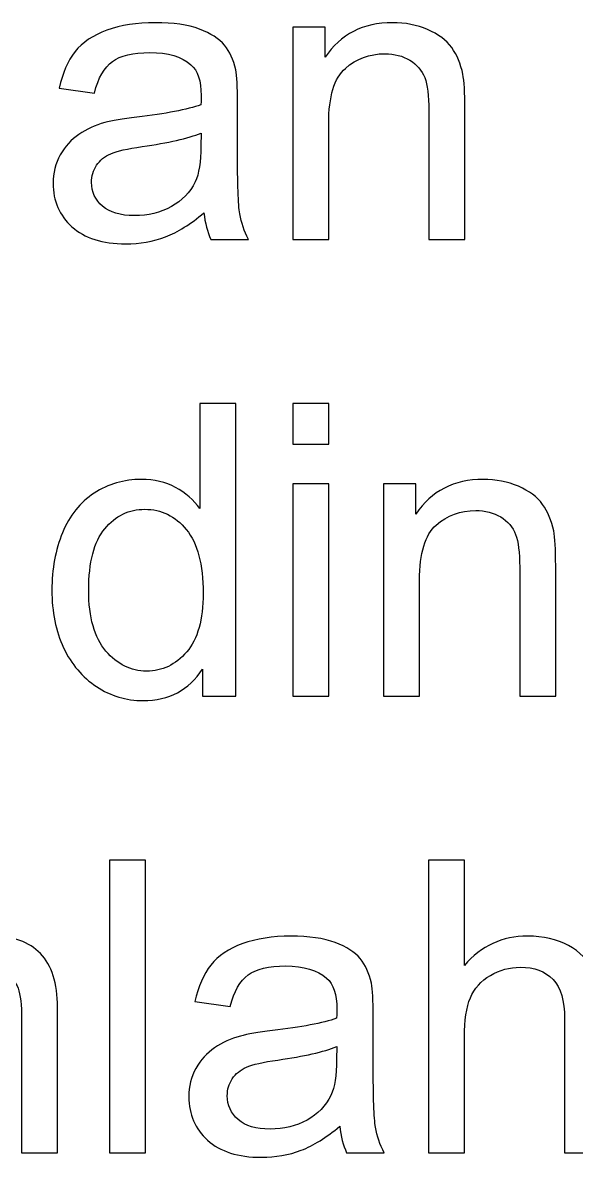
# Model space of a CAD drawing. Header units: millimetres. Extents: x -90 to 90, y -10 to 72.
# Drawn here: x -28.77 to -17.31, y 46.88 to 70.38 of the extents above; entities that cross this region are included whole.
import ezdxf

# ---------------------------------------------------------------- set-up
doc = ezdxf.new("R2010")
doc.units = ezdxf.units.MM
doc.header["$MEASUREMENT"] = 0
doc.layers.add('Layer 1', color=7, linetype='Continuous')

msp = doc.modelspace()

# ---------------------------------------------------------------- linework, layer by layer
at = {"layer": 'Layer 1', "color": 250}
for points, knots in [([(-25.0195, 66.4419), (-25.2961, 66.2063), (-25.5628, 66.0412), (-25.8182, 65.9438), (-25.8182, 65.9438), (-26.0736, 65.8464), (-26.3473, 65.7985), (-26.6409, 65.7985), (-26.6409, 65.7985), (-27.1235, 65.7985), (-27.4946, 65.9156), (-27.7542, 66.1512), (-27.7542, 66.1512), (-28.0139, 66.3855), (-28.1437, 66.6861), (-28.1437, 67.0515), (-28.1437, 67.0515), (-28.1437, 67.266), (-28.0943, 67.4622), (-27.9969, 67.64), (-27.9969, 67.64), (-27.8982, 67.8178), (-27.7698, 67.9589), (-27.6117, 68.0661), (-27.6117, 68.0661), (-27.4523, 68.1734), (-27.2745, 68.2552), (-27.0755, 68.3103), (-27.0755, 68.3103), (-26.9287, 68.3484), (-26.7072, 68.385), (-26.4123, 68.4217), (-26.4123, 68.4217), (-25.8111, 68.4923), (-25.3666, 68.5784), (-25.083, 68.6771), (-25.083, 68.6771), (-25.0802, 68.7787), (-25.0788, 68.8437), (-25.0788, 68.8705), (-25.0788, 68.8705), (-25.0788, 69.1724), (-25.1493, 69.3855), (-25.2904, 69.5097), (-25.2904, 69.5097), (-25.4809, 69.6776), (-25.7646, 69.7609), (-26.1399, 69.7609), (-26.1399, 69.7609), (-26.4913, 69.7609), (-26.7509, 69.6988), (-26.9174, 69.576), (-26.9174, 69.576), (-27.0854, 69.4533), (-27.2081, 69.2359), (-27.2886, 68.9227), (-27.2886, 68.9227), (-27.2886, 68.9227), (-28.0167, 69.0243), (-28.0167, 69.0243), (-28.0167, 69.0243), (-27.9504, 69.3361), (-27.8417, 69.5887), (-27.6893, 69.7806), (-27.6893, 69.7806), (-27.5369, 69.9725), (-27.3168, 70.1193), (-27.0289, 70.2237), (-27.0289, 70.2237), (-26.7425, 70.3267), (-26.408, 70.379), (-26.0298, 70.379), (-26.0298, 70.379), (-25.6545, 70.379), (-25.3483, 70.3352), (-25.1126, 70.2463), (-25.1126, 70.2463), (-24.8784, 70.1574), (-24.7048, 70.0473), (-24.5947, 69.9133), (-24.5947, 69.9133), (-24.4847, 69.7792), (-24.4071, 69.6099), (-24.3619, 69.4053), (-24.3619, 69.4053), (-24.3379, 69.2783), (-24.3252, 69.0497), (-24.3252, 68.7209), (-24.3252, 68.7209), (-24.3252, 68.7209), (-24.3252, 67.7331), (-24.3252, 67.7331), (-24.3252, 67.7331), (-24.3252, 67.0431), (-24.3097, 66.607), (-24.2787, 66.4222), (-24.2787, 66.4222), (-24.249, 66.2373), (-24.1869, 66.0609), (-24.0966, 65.8916), (-24.0966, 65.8916), (-24.0966, 65.8916), (-24.8756, 65.8916), (-24.8756, 65.8916), (-24.8756, 65.8916), (-24.9503, 66.0482), (-24.9983, 66.2317), (-25.0195, 66.4419)], [0, 0, 0, 0, 0.0357143, 0.0357143, 0.0357143, 0.0357143, 0.0714286, 0.0714286, 0.0714286, 0.0714286, 0.1071429, 0.1071429, 0.1071429, 0.1071429, 0.1428571, 0.1428571, 0.1428571, 0.1428571, 0.1785714, 0.1785714, 0.1785714, 0.1785714, 0.2142857, 0.2142857, 0.2142857, 0.2142857, 0.25, 0.25, 0.25, 0.25, 0.2857143, 0.2857143, 0.2857143, 0.2857143, 0.3214286, 0.3214286, 0.3214286, 0.3214286, 0.3571429, 0.3571429, 0.3571429, 0.3571429, 0.3928571, 0.3928571, 0.3928571, 0.3928571, 0.4285714, 0.4285714, 0.4285714, 0.4285714, 0.4642857, 0.4642857, 0.4642857, 0.4642857, 0.5, 0.5, 0.5, 0.5, 0.5357143, 0.5357143, 0.5357143, 0.5357143, 0.5714286, 0.5714286, 0.5714286, 0.5714286, 0.6071429, 0.6071429, 0.6071429, 0.6071429, 0.6428571, 0.6428571, 0.6428571, 0.6428571, 0.6785714, 0.6785714, 0.6785714, 0.6785714, 0.7142857, 0.7142857, 0.7142857, 0.7142857, 0.75, 0.75, 0.75, 0.75, 0.7857143, 0.7857143, 0.7857143, 0.7857143, 0.8214286, 0.8214286, 0.8214286, 0.8214286, 0.8571429, 0.8571429, 0.8571429, 0.8571429, 0.8928571, 0.8928571, 0.8928571, 0.8928571, 0.9285714, 0.9285714, 0.9285714, 0.9285714, 1, 1, 1, 1]), ([(-23.1808, 65.8916), (-23.1808, 65.8916), (-23.1808, 70.2858), (-23.1808, 70.2858), (-23.1808, 70.2858), (-23.1808, 70.2858), (-22.5119, 70.2858), (-22.5119, 70.2858), (-22.5119, 70.2858), (-22.5119, 70.2858), (-22.5119, 69.6621), (-22.5119, 69.6621), (-22.5119, 69.6621), (-22.1902, 70.1405), (-21.7245, 70.379), (-21.1163, 70.379), (-21.1163, 70.379), (-20.851, 70.379), (-20.6083, 70.331), (-20.3868, 70.2364), (-20.3868, 70.2364), (-20.1652, 70.1419), (-19.9987, 70.0163), (-19.8887, 69.8625), (-19.8887, 69.8625), (-19.7786, 69.7087), (-19.701, 69.5252), (-19.6572, 69.3136), (-19.6572, 69.3136), (-19.6304, 69.1753), (-19.6163, 68.934), (-19.6163, 68.5897), (-19.6163, 68.5897), (-19.6163, 68.5897), (-19.6163, 65.8916), (-19.6163, 65.8916), (-19.6163, 65.8916), (-19.6163, 65.8916), (-20.3614, 65.8916), (-20.3614, 65.8916), (-20.3614, 65.8916), (-20.3614, 65.8916), (-20.3614, 68.5614), (-20.3614, 68.5614), (-20.3614, 68.5614), (-20.3614, 68.8648), (-20.3896, 69.092), (-20.4475, 69.2416), (-20.4475, 69.2416), (-20.5053, 69.3912), (-20.6083, 69.5111), (-20.7551, 69.6014), (-20.7551, 69.6014), (-20.9018, 69.6903), (-21.0754, 69.7355), (-21.273, 69.7355), (-21.273, 69.7355), (-21.5891, 69.7355), (-21.8614, 69.6353), (-22.0914, 69.4335), (-22.0914, 69.4335), (-22.3214, 69.2331), (-22.4357, 68.8507), (-22.4357, 68.2891), (-22.4357, 68.2891), (-22.4357, 68.2891), (-22.4357, 65.8916), (-22.4357, 65.8916), (-22.4357, 65.8916), (-22.4357, 65.8916), (-23.1808, 65.8916), (-23.1808, 65.8916)], [0, 0, 0, 0, 0.0526316, 0.0526316, 0.0526316, 0.0526316, 0.1052632, 0.1052632, 0.1052632, 0.1052632, 0.1578947, 0.1578947, 0.1578947, 0.1578947, 0.2105263, 0.2105263, 0.2105263, 0.2105263, 0.2631579, 0.2631579, 0.2631579, 0.2631579, 0.3157895, 0.3157895, 0.3157895, 0.3157895, 0.3684211, 0.3684211, 0.3684211, 0.3684211, 0.4210526, 0.4210526, 0.4210526, 0.4210526, 0.4736842, 0.4736842, 0.4736842, 0.4736842, 0.5263158, 0.5263158, 0.5263158, 0.5263158, 0.5789474, 0.5789474, 0.5789474, 0.5789474, 0.6315789, 0.6315789, 0.6315789, 0.6315789, 0.6842105, 0.6842105, 0.6842105, 0.6842105, 0.7368421, 0.7368421, 0.7368421, 0.7368421, 0.7894737, 0.7894737, 0.7894737, 0.7894737, 0.8421053, 0.8421053, 0.8421053, 0.8421053, 0.8947368, 0.8947368, 0.8947368, 0.8947368, 1, 1, 1, 1]), ([(-25.0788, 68.0929), (-25.3497, 67.9829), (-25.7561, 67.8897), (-26.298, 67.8135), (-26.298, 67.8135), (-26.6056, 67.7698), (-26.8229, 67.7204), (-26.9499, 67.6654), (-26.9499, 67.6654), (-27.0769, 67.6103), (-27.1743, 67.5299), (-27.2434, 67.4255), (-27.2434, 67.4255), (-27.3126, 67.3197), (-27.3478, 67.2025), (-27.3478, 67.0727), (-27.3478, 67.0727), (-27.3478, 66.8766), (-27.273, 66.7115), (-27.1221, 66.5802), (-27.1221, 66.5802), (-26.9711, 66.449), (-26.7509, 66.3827), (-26.4616, 66.3827), (-26.4616, 66.3827), (-26.1752, 66.3827), (-25.9198, 66.4448), (-25.6954, 66.5703), (-25.6954, 66.5703), (-25.4725, 66.6945), (-25.3074, 66.8653), (-25.2029, 67.0812), (-25.2029, 67.0812), (-25.1225, 67.2491), (-25.083, 67.496), (-25.083, 67.822), (-25.083, 67.822), (-25.083, 67.822), (-25.0788, 68.0929), (-25.0788, 68.0929)], [0, 0, 0, 0, 0.0909091, 0.0909091, 0.0909091, 0.0909091, 0.1818182, 0.1818182, 0.1818182, 0.1818182, 0.2727273, 0.2727273, 0.2727273, 0.2727273, 0.3636364, 0.3636364, 0.3636364, 0.3636364, 0.4545455, 0.4545455, 0.4545455, 0.4545455, 0.5454545, 0.5454545, 0.5454545, 0.5454545, 0.6363636, 0.6363636, 0.6363636, 0.6363636, 0.7272727, 0.7272727, 0.7272727, 0.7272727, 0.8181818, 0.8181818, 0.8181818, 0.8181818, 1, 1, 1, 1]), ([(-25.0534, 56.4329), (-25.0534, 56.4329), (-25.0534, 56.9903), (-25.0534, 56.9903), (-25.0534, 56.9903), (-25.3313, 56.5571), (-25.7406, 56.3398), (-26.281, 56.3398), (-26.281, 56.3398), (-26.631, 56.3398), (-26.9527, 56.4357), (-27.2448, 56.629), (-27.2448, 56.629), (-27.5383, 56.821), (-27.7655, 57.0905), (-27.9278, 57.4348), (-27.9278, 57.4348), (-28.0887, 57.7805), (-28.1691, 58.177), (-28.1691, 58.6258), (-28.1691, 58.6258), (-28.1691, 59.0632), (-28.0957, 59.4597), (-27.9504, 59.8168), (-27.9504, 59.8168), (-27.8036, 60.1724), (-27.5849, 60.4461), (-27.2928, 60.6352), (-27.2928, 60.6352), (-27.0021, 60.8257), (-26.6747, 60.9203), (-26.3149, 60.9203), (-26.3149, 60.9203), (-26.0496, 60.9203), (-25.8139, 60.8638), (-25.6079, 60.7523), (-25.6079, 60.7523), (-25.4019, 60.6408), (-25.234, 60.4941), (-25.1042, 60.3149), (-25.1042, 60.3149), (-25.1042, 60.3149), (-25.1042, 62.4951), (-25.1042, 62.4951), (-25.1042, 62.4951), (-25.1042, 62.4951), (-24.3591, 62.4951), (-24.3591, 62.4951), (-24.3591, 62.4951), (-24.3591, 62.4951), (-24.3591, 56.4329), (-24.3591, 56.4329), (-24.3591, 56.4329), (-24.3591, 56.4329), (-25.0534, 56.4329), (-25.0534, 56.4329)], [0, 0, 0, 0, 0.0666667, 0.0666667, 0.0666667, 0.0666667, 0.1333333, 0.1333333, 0.1333333, 0.1333333, 0.2, 0.2, 0.2, 0.2, 0.2666667, 0.2666667, 0.2666667, 0.2666667, 0.3333333, 0.3333333, 0.3333333, 0.3333333, 0.4, 0.4, 0.4, 0.4, 0.4666667, 0.4666667, 0.4666667, 0.4666667, 0.5333333, 0.5333333, 0.5333333, 0.5333333, 0.6, 0.6, 0.6, 0.6, 0.6666667, 0.6666667, 0.6666667, 0.6666667, 0.7333333, 0.7333333, 0.7333333, 0.7333333, 0.8, 0.8, 0.8, 0.8, 0.8666667, 0.8666667, 0.8666667, 0.8666667, 1, 1, 1, 1]), ([(-23.1808, 61.6484), (-23.1808, 61.6484), (-23.1808, 62.4951), (-23.1808, 62.4951), (-23.1808, 62.4951), (-23.1808, 62.4951), (-22.4357, 62.4951), (-22.4357, 62.4951), (-22.4357, 62.4951), (-22.4357, 62.4951), (-22.4357, 61.6484), (-22.4357, 61.6484), (-22.4357, 61.6484), (-22.4357, 61.6484), (-23.1808, 61.6484), (-23.1808, 61.6484)], [0, 0, 0, 0, 0.2, 0.2, 0.2, 0.2, 0.4, 0.4, 0.4, 0.4, 0.6, 0.6, 0.6, 0.6, 1, 1, 1, 1]), ([(-21.2998, 56.4329), (-21.2998, 56.4329), (-21.2998, 60.8271), (-21.2998, 60.8271), (-21.2998, 60.8271), (-21.2998, 60.8271), (-20.6309, 60.8271), (-20.6309, 60.8271), (-20.6309, 60.8271), (-20.6309, 60.8271), (-20.6309, 60.2034), (-20.6309, 60.2034), (-20.6309, 60.2034), (-20.3092, 60.6818), (-19.8435, 60.9203), (-19.2353, 60.9203), (-19.2353, 60.9203), (-18.97, 60.9203), (-18.7273, 60.8723), (-18.5058, 60.7777), (-18.5058, 60.7777), (-18.2842, 60.6832), (-18.1177, 60.5576), (-18.0077, 60.4038), (-18.0077, 60.4038), (-17.8976, 60.25), (-17.82, 60.0665), (-17.7762, 59.8549), (-17.7762, 59.8549), (-17.7494, 59.7166), (-17.7353, 59.4753), (-17.7353, 59.131), (-17.7353, 59.131), (-17.7353, 59.131), (-17.7353, 56.4329), (-17.7353, 56.4329), (-17.7353, 56.4329), (-17.7353, 56.4329), (-18.4804, 56.4329), (-18.4804, 56.4329), (-18.4804, 56.4329), (-18.4804, 56.4329), (-18.4804, 59.1027), (-18.4804, 59.1027), (-18.4804, 59.1027), (-18.4804, 59.4061), (-18.5086, 59.6333), (-18.5665, 59.7829), (-18.5665, 59.7829), (-18.6243, 59.9325), (-18.7273, 60.0524), (-18.8741, 60.1427), (-18.8741, 60.1427), (-19.0208, 60.2316), (-19.1944, 60.2768), (-19.392, 60.2768), (-19.392, 60.2768), (-19.7081, 60.2768), (-19.9804, 60.1766), (-20.2104, 59.9748), (-20.2104, 59.9748), (-20.4404, 59.7744), (-20.5547, 59.392), (-20.5547, 58.8304), (-20.5547, 58.8304), (-20.5547, 58.8304), (-20.5547, 56.4329), (-20.5547, 56.4329), (-20.5547, 56.4329), (-20.5547, 56.4329), (-21.2998, 56.4329), (-21.2998, 56.4329)], [0, 0, 0, 0, 0.0526316, 0.0526316, 0.0526316, 0.0526316, 0.1052632, 0.1052632, 0.1052632, 0.1052632, 0.1578947, 0.1578947, 0.1578947, 0.1578947, 0.2105263, 0.2105263, 0.2105263, 0.2105263, 0.2631579, 0.2631579, 0.2631579, 0.2631579, 0.3157895, 0.3157895, 0.3157895, 0.3157895, 0.3684211, 0.3684211, 0.3684211, 0.3684211, 0.4210526, 0.4210526, 0.4210526, 0.4210526, 0.4736842, 0.4736842, 0.4736842, 0.4736842, 0.5263158, 0.5263158, 0.5263158, 0.5263158, 0.5789474, 0.5789474, 0.5789474, 0.5789474, 0.6315789, 0.6315789, 0.6315789, 0.6315789, 0.6842105, 0.6842105, 0.6842105, 0.6842105, 0.7368421, 0.7368421, 0.7368421, 0.7368421, 0.7894737, 0.7894737, 0.7894737, 0.7894737, 0.8421053, 0.8421053, 0.8421053, 0.8421053, 0.8947368, 0.8947368, 0.8947368, 0.8947368, 1, 1, 1, 1]), ([(-23.1808, 56.4329), (-23.1808, 56.4329), (-23.1808, 60.8271), (-23.1808, 60.8271), (-23.1808, 60.8271), (-23.1808, 60.8271), (-22.4357, 60.8271), (-22.4357, 60.8271), (-22.4357, 60.8271), (-22.4357, 60.8271), (-22.4357, 56.4329), (-22.4357, 56.4329), (-22.4357, 56.4329), (-22.4357, 56.4329), (-23.1808, 56.4329), (-23.1808, 56.4329)], [0, 0, 0, 0, 0.2, 0.2, 0.2, 0.2, 0.4, 0.4, 0.4, 0.4, 0.6, 0.6, 0.6, 0.6, 1, 1, 1, 1]), ([(-27.4071, 58.6244), (-27.4071, 58.0627), (-27.2886, 57.6436), (-27.0501, 57.3656), (-27.0501, 57.3656), (-26.813, 57.0877), (-26.5322, 56.9494), (-26.2091, 56.9494), (-26.2091, 56.9494), (-25.8831, 56.9494), (-25.6065, 57.082), (-25.3779, 57.3473), (-25.3779, 57.3473), (-25.1507, 57.6126), (-25.0364, 58.0176), (-25.0364, 58.5623), (-25.0364, 58.5623), (-25.0364, 59.1606), (-25.1521, 59.6009), (-25.385, 59.8817), (-25.385, 59.8817), (-25.6164, 60.1625), (-25.9028, 60.3022), (-26.2429, 60.3022), (-26.2429, 60.3022), (-26.5745, 60.3022), (-26.8511, 60.1681), (-27.0741, 59.8986), (-27.0741, 59.8986), (-27.2956, 59.6291), (-27.4071, 59.2043), (-27.4071, 58.6244)], [0, 0, 0, 0, 0.1111111, 0.1111111, 0.1111111, 0.1111111, 0.2222222, 0.2222222, 0.2222222, 0.2222222, 0.3333333, 0.3333333, 0.3333333, 0.3333333, 0.4444444, 0.4444444, 0.4444444, 0.4444444, 0.5555556, 0.5555556, 0.5555556, 0.5555556, 0.6666667, 0.6666667, 0.6666667, 0.6666667, 0.7777778, 0.7777778, 0.7777778, 0.7777778, 1, 1, 1, 1]), ([(-26.9766, 46.9742), (-26.9766, 46.9742), (-26.9766, 53.0364), (-26.9766, 53.0364), (-26.9766, 53.0364), (-26.9766, 53.0364), (-26.2316, 53.0364), (-26.2316, 53.0364), (-26.2316, 53.0364), (-26.2316, 53.0364), (-26.2316, 46.9742), (-26.2316, 46.9742), (-26.2316, 46.9742), (-26.2316, 46.9742), (-26.9766, 46.9742), (-26.9766, 46.9742)], [0, 0, 0, 0, 0.2, 0.2, 0.2, 0.2, 0.4, 0.4, 0.4, 0.4, 0.6, 0.6, 0.6, 0.6, 1, 1, 1, 1]), ([(-20.3698, 46.9742), (-20.3698, 46.9742), (-20.3698, 53.0364), (-20.3698, 53.0364), (-20.3698, 53.0364), (-20.3698, 53.0364), (-19.6247, 53.0364), (-19.6247, 53.0364), (-19.6247, 53.0364), (-19.6247, 53.0364), (-19.6247, 50.8548), (-19.6247, 50.8548), (-19.6247, 50.8548), (-19.279, 51.2598), (-18.843, 51.4616), (-18.3152, 51.4616), (-18.3152, 51.4616), (-17.9921, 51.4616), (-17.7113, 51.3981), (-17.4714, 51.2696), (-17.4714, 51.2696), (-17.2329, 51.1412), (-17.0621, 50.9648), (-16.9591, 50.7391), (-16.9591, 50.7391), (-16.8561, 50.5133), (-16.8053, 50.1845), (-16.8053, 49.7555), (-16.8053, 49.7555), (-16.8053, 49.7555), (-16.8053, 46.9742), (-16.8053, 46.9742), (-16.8053, 46.9742), (-16.8053, 46.9742), (-17.5504, 46.9742), (-17.5504, 46.9742), (-17.5504, 46.9742), (-17.5504, 46.9742), (-17.5504, 49.7527), (-17.5504, 49.7527), (-17.5504, 49.7527), (-17.5504, 50.1238), (-17.6308, 50.3947), (-17.7903, 50.5641), (-17.7903, 50.5641), (-17.9511, 50.7334), (-18.1769, 50.8181), (-18.4704, 50.8181), (-18.4704, 50.8181), (-18.6892, 50.8181), (-18.8952, 50.7616), (-19.0885, 50.6473), (-19.0885, 50.6473), (-19.2818, 50.533), (-19.4187, 50.3778), (-19.502, 50.1817), (-19.502, 50.1817), (-19.5838, 49.9869), (-19.6247, 49.7174), (-19.6247, 49.3731), (-19.6247, 49.3731), (-19.6247, 49.3731), (-19.6247, 46.9742), (-19.6247, 46.9742), (-19.6247, 46.9742), (-19.6247, 46.9742), (-20.3698, 46.9742), (-20.3698, 46.9742)], [0, 0, 0, 0, 0.0555556, 0.0555556, 0.0555556, 0.0555556, 0.1111111, 0.1111111, 0.1111111, 0.1111111, 0.1666667, 0.1666667, 0.1666667, 0.1666667, 0.2222222, 0.2222222, 0.2222222, 0.2222222, 0.2777778, 0.2777778, 0.2777778, 0.2777778, 0.3333333, 0.3333333, 0.3333333, 0.3333333, 0.3888889, 0.3888889, 0.3888889, 0.3888889, 0.4444444, 0.4444444, 0.4444444, 0.4444444, 0.5, 0.5, 0.5, 0.5, 0.5555556, 0.5555556, 0.5555556, 0.5555556, 0.6111111, 0.6111111, 0.6111111, 0.6111111, 0.6666667, 0.6666667, 0.6666667, 0.6666667, 0.7222222, 0.7222222, 0.7222222, 0.7222222, 0.7777778, 0.7777778, 0.7777778, 0.7777778, 0.8333333, 0.8333333, 0.8333333, 0.8333333, 0.8888889, 0.8888889, 0.8888889, 0.8888889, 1, 1, 1, 1]), ([(-34.0125, 46.9742), (-34.0125, 46.9742), (-34.0125, 51.3684), (-34.0125, 51.3684), (-34.0125, 51.3684), (-34.0125, 51.3684), (-33.3436, 51.3684), (-33.3436, 51.3684), (-33.3436, 51.3684), (-33.3436, 51.3684), (-33.3436, 50.7475), (-33.3436, 50.7475), (-33.3436, 50.7475), (-33.2068, 50.962), (-33.0233, 51.1356), (-32.7947, 51.2654), (-32.7947, 51.2654), (-32.5661, 51.3966), (-32.3065, 51.4616), (-32.0144, 51.4616), (-32.0144, 51.4616), (-31.6898, 51.4616), (-31.4231, 51.3938), (-31.2157, 51.2598), (-31.2157, 51.2598), (-31.0082, 51.1243), (-30.8615, 50.9366), (-30.7768, 50.6939), (-30.7768, 50.6939), (-30.4269, 51.2061), (-29.9739, 51.4616), (-29.4151, 51.4616), (-29.4151, 51.4616), (-28.9776, 51.4616), (-28.6404, 51.3416), (-28.4061, 51.1003), (-28.4061, 51.1003), (-28.1705, 50.859), (-28.0519, 50.4879), (-28.0519, 49.9869), (-28.0519, 49.9869), (-28.0519, 49.9869), (-28.0519, 46.9742), (-28.0519, 46.9742), (-28.0519, 46.9742), (-28.0519, 46.9742), (-28.797, 46.9742), (-28.797, 46.9742), (-28.797, 46.9742), (-28.797, 46.9742), (-28.797, 49.74), (-28.797, 49.74), (-28.797, 49.74), (-28.797, 50.0363), (-28.8224, 50.2508), (-28.8704, 50.382), (-28.8704, 50.382), (-28.9184, 50.5133), (-29.0059, 50.6177), (-29.1343, 50.6981), (-29.1343, 50.6981), (-29.2613, 50.7786), (-29.4108, 50.8181), (-29.5816, 50.8181), (-29.5816, 50.8181), (-29.892, 50.8181), (-30.1489, 50.7151), (-30.3535, 50.5105), (-30.3535, 50.5105), (-30.5581, 50.3044), (-30.6597, 49.9756), (-30.6597, 49.5241), (-30.6597, 49.5241), (-30.6597, 49.5241), (-30.6597, 46.9742), (-30.6597, 46.9742), (-30.6597, 46.9742), (-30.6597, 46.9742), (-31.4048, 46.9742), (-31.4048, 46.9742), (-31.4048, 46.9742), (-31.4048, 46.9742), (-31.4048, 49.8261), (-31.4048, 49.8261), (-31.4048, 49.8261), (-31.4048, 50.1563), (-31.4654, 50.4046), (-31.5868, 50.5697), (-31.5868, 50.5697), (-31.7081, 50.7348), (-31.9071, 50.8181), (-32.1823, 50.8181), (-32.1823, 50.8181), (-32.3911, 50.8181), (-32.5844, 50.763), (-32.7622, 50.653), (-32.7622, 50.653), (-32.94, 50.5429), (-33.0685, 50.382), (-33.1489, 50.169), (-33.1489, 50.169), (-33.2279, 49.9573), (-33.2674, 49.6511), (-33.2674, 49.2517), (-33.2674, 49.2517), (-33.2674, 49.2517), (-33.2674, 46.9742), (-33.2674, 46.9742), (-33.2674, 46.9742), (-33.2674, 46.9742), (-34.0125, 46.9742), (-34.0125, 46.9742)], [0, 0, 0, 0, 0.0344828, 0.0344828, 0.0344828, 0.0344828, 0.0689655, 0.0689655, 0.0689655, 0.0689655, 0.1034483, 0.1034483, 0.1034483, 0.1034483, 0.137931, 0.137931, 0.137931, 0.137931, 0.1724138, 0.1724138, 0.1724138, 0.1724138, 0.2068966, 0.2068966, 0.2068966, 0.2068966, 0.2413793, 0.2413793, 0.2413793, 0.2413793, 0.2758621, 0.2758621, 0.2758621, 0.2758621, 0.3103448, 0.3103448, 0.3103448, 0.3103448, 0.3448276, 0.3448276, 0.3448276, 0.3448276, 0.3793103, 0.3793103, 0.3793103, 0.3793103, 0.4137931, 0.4137931, 0.4137931, 0.4137931, 0.4482759, 0.4482759, 0.4482759, 0.4482759, 0.4827586, 0.4827586, 0.4827586, 0.4827586, 0.5172414, 0.5172414, 0.5172414, 0.5172414, 0.5517241, 0.5517241, 0.5517241, 0.5517241, 0.5862069, 0.5862069, 0.5862069, 0.5862069, 0.6206897, 0.6206897, 0.6206897, 0.6206897, 0.6551724, 0.6551724, 0.6551724, 0.6551724, 0.6896552, 0.6896552, 0.6896552, 0.6896552, 0.7241379, 0.7241379, 0.7241379, 0.7241379, 0.7586207, 0.7586207, 0.7586207, 0.7586207, 0.7931034, 0.7931034, 0.7931034, 0.7931034, 0.8275862, 0.8275862, 0.8275862, 0.8275862, 0.862069, 0.862069, 0.862069, 0.862069, 0.8965517, 0.8965517, 0.8965517, 0.8965517, 0.9310345, 0.9310345, 0.9310345, 0.9310345, 1, 1, 1, 1]), ([(-22.2085, 47.5245), (-22.4851, 47.2889), (-22.7518, 47.1238), (-23.0072, 47.0264), (-23.0072, 47.0264), (-23.2626, 46.929), (-23.5363, 46.8811), (-23.8299, 46.8811), (-23.8299, 46.8811), (-24.3125, 46.8811), (-24.6836, 46.9982), (-24.9432, 47.2338), (-24.9432, 47.2338), (-25.2029, 47.4681), (-25.3327, 47.7687), (-25.3327, 48.1341), (-25.3327, 48.1341), (-25.3327, 48.3486), (-25.2833, 48.5448), (-25.1859, 48.7226), (-25.1859, 48.7226), (-25.0872, 48.9004), (-24.9588, 49.0415), (-24.8007, 49.1487), (-24.8007, 49.1487), (-24.6413, 49.256), (-24.4635, 49.3378), (-24.2645, 49.3929), (-24.2645, 49.3929), (-24.1177, 49.431), (-23.8962, 49.4676), (-23.6013, 49.5043), (-23.6013, 49.5043), (-23.0001, 49.5749), (-22.5556, 49.661), (-22.272, 49.7597), (-22.272, 49.7597), (-22.2692, 49.8613), (-22.2678, 49.9263), (-22.2678, 49.9531), (-22.2678, 49.9531), (-22.2678, 50.255), (-22.3383, 50.4681), (-22.4794, 50.5923), (-22.4794, 50.5923), (-22.6699, 50.7602), (-22.9536, 50.8435), (-23.3289, 50.8435), (-23.3289, 50.8435), (-23.6803, 50.8435), (-23.9399, 50.7814), (-24.1064, 50.6586), (-24.1064, 50.6586), (-24.2744, 50.5359), (-24.3971, 50.3185), (-24.4776, 50.0053), (-24.4776, 50.0053), (-24.4776, 50.0053), (-25.2057, 50.1069), (-25.2057, 50.1069), (-25.2057, 50.1069), (-25.1394, 50.4187), (-25.0307, 50.6713), (-24.8783, 50.8632), (-24.8783, 50.8632), (-24.7259, 51.0551), (-24.5058, 51.2019), (-24.2179, 51.3063), (-24.2179, 51.3063), (-23.9315, 51.4093), (-23.597, 51.4616), (-23.2188, 51.4616), (-23.2188, 51.4616), (-22.8435, 51.4616), (-22.5373, 51.4178), (-22.3016, 51.3289), (-22.3016, 51.3289), (-22.0674, 51.24), (-21.8938, 51.1299), (-21.7837, 50.9959), (-21.7837, 50.9959), (-21.6737, 50.8618), (-21.5961, 50.6925), (-21.5509, 50.4879), (-21.5509, 50.4879), (-21.5269, 50.3609), (-21.5142, 50.1323), (-21.5142, 49.8035), (-21.5142, 49.8035), (-21.5142, 49.8035), (-21.5142, 48.8157), (-21.5142, 48.8157), (-21.5142, 48.8157), (-21.5142, 48.1257), (-21.4987, 47.6896), (-21.4677, 47.5048), (-21.4677, 47.5048), (-21.438, 47.3199), (-21.3759, 47.1435), (-21.2856, 46.9742), (-21.2856, 46.9742), (-21.2856, 46.9742), (-22.0646, 46.9742), (-22.0646, 46.9742), (-22.0646, 46.9742), (-22.1393, 47.1308), (-22.1873, 47.3143), (-22.2085, 47.5245)], [0, 0, 0, 0, 0.0357143, 0.0357143, 0.0357143, 0.0357143, 0.0714286, 0.0714286, 0.0714286, 0.0714286, 0.1071429, 0.1071429, 0.1071429, 0.1071429, 0.1428571, 0.1428571, 0.1428571, 0.1428571, 0.1785714, 0.1785714, 0.1785714, 0.1785714, 0.2142857, 0.2142857, 0.2142857, 0.2142857, 0.25, 0.25, 0.25, 0.25, 0.2857143, 0.2857143, 0.2857143, 0.2857143, 0.3214286, 0.3214286, 0.3214286, 0.3214286, 0.3571429, 0.3571429, 0.3571429, 0.3571429, 0.3928571, 0.3928571, 0.3928571, 0.3928571, 0.4285714, 0.4285714, 0.4285714, 0.4285714, 0.4642857, 0.4642857, 0.4642857, 0.4642857, 0.5, 0.5, 0.5, 0.5, 0.5357143, 0.5357143, 0.5357143, 0.5357143, 0.5714286, 0.5714286, 0.5714286, 0.5714286, 0.6071429, 0.6071429, 0.6071429, 0.6071429, 0.6428571, 0.6428571, 0.6428571, 0.6428571, 0.6785714, 0.6785714, 0.6785714, 0.6785714, 0.7142857, 0.7142857, 0.7142857, 0.7142857, 0.75, 0.75, 0.75, 0.75, 0.7857143, 0.7857143, 0.7857143, 0.7857143, 0.8214286, 0.8214286, 0.8214286, 0.8214286, 0.8571429, 0.8571429, 0.8571429, 0.8571429, 0.8928571, 0.8928571, 0.8928571, 0.8928571, 0.9285714, 0.9285714, 0.9285714, 0.9285714, 1, 1, 1, 1]), ([(-22.2678, 49.1755), (-22.5387, 49.0655), (-22.9451, 48.9723), (-23.487, 48.8961), (-23.487, 48.8961), (-23.7946, 48.8524), (-24.0119, 48.803), (-24.1389, 48.748), (-24.1389, 48.748), (-24.2659, 48.6929), (-24.3633, 48.6125), (-24.4324, 48.5081), (-24.4324, 48.5081), (-24.5016, 48.4023), (-24.5368, 48.2851), (-24.5368, 48.1553), (-24.5368, 48.1553), (-24.5368, 47.9592), (-24.462, 47.7941), (-24.3111, 47.6628), (-24.3111, 47.6628), (-24.1601, 47.5316), (-23.9399, 47.4653), (-23.6506, 47.4653), (-23.6506, 47.4653), (-23.3642, 47.4653), (-23.1088, 47.5274), (-22.8844, 47.6529), (-22.8844, 47.6529), (-22.6615, 47.7771), (-22.4964, 47.9479), (-22.3919, 48.1638), (-22.3919, 48.1638), (-22.3115, 48.3317), (-22.272, 48.5786), (-22.272, 48.9046), (-22.272, 48.9046), (-22.272, 48.9046), (-22.2678, 49.1755), (-22.2678, 49.1755)], [0, 0, 0, 0, 0.0909091, 0.0909091, 0.0909091, 0.0909091, 0.1818182, 0.1818182, 0.1818182, 0.1818182, 0.2727273, 0.2727273, 0.2727273, 0.2727273, 0.3636364, 0.3636364, 0.3636364, 0.3636364, 0.4545455, 0.4545455, 0.4545455, 0.4545455, 0.5454545, 0.5454545, 0.5454545, 0.5454545, 0.6363636, 0.6363636, 0.6363636, 0.6363636, 0.7272727, 0.7272727, 0.7272727, 0.7272727, 0.8181818, 0.8181818, 0.8181818, 0.8181818, 1, 1, 1, 1])]:
    msp.add_open_spline(points, degree=3, knots=knots, dxfattribs=at)

doc.saveas('drawing.dxf')
